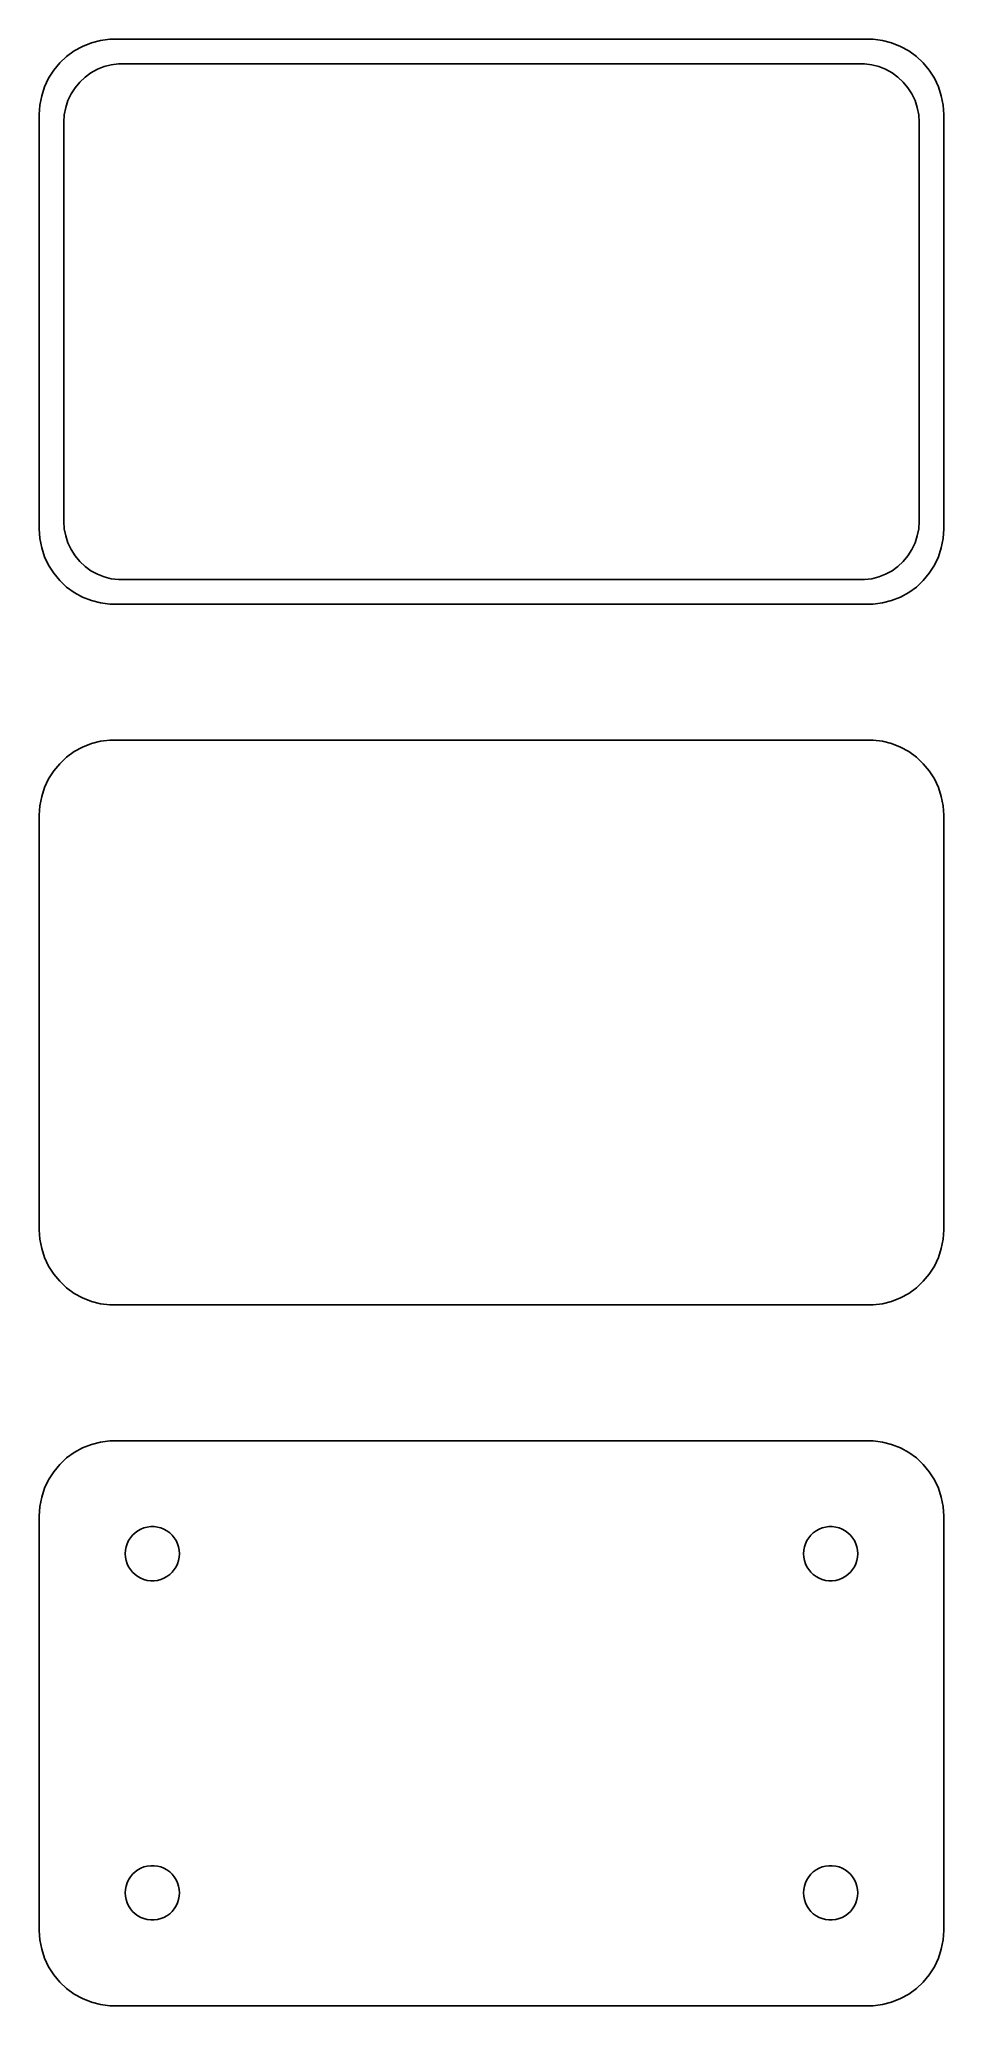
# Model space of a CAD drawing. Header units: metres. Extents: x -30 to 30, y 74 to 205.
import ezdxf

# ---------------------------------------------------------------- set-up
doc = ezdxf.new("R2010")
doc.units = ezdxf.units.M

msp = doc.modelspace()

# ---------------------------------------------------------------- linework, layer by layer
for p, q in [((-28.1871, 203.603), (-28.6448, 203.173)), ((-27.6791, 203.972), (-28.1871, 203.603)), ((-27.1289, 204.274), (-27.6791, 203.972)), ((-26.5451, 204.505), (-27.1289, 204.274)), ((-25.9369, 204.661), (-26.5451, 204.505)), ((-25.3139, 204.74), (-25.9369, 204.661)), ((25.3139, 204.74), (-25.3139, 204.74)), ((25.9369, 204.661), (25.3139, 204.74)), ((26.5451, 204.505), (25.9369, 204.661)), ((27.1289, 204.274), (26.5451, 204.505)), ((27.6791, 203.972), (27.1289, 204.274)), ((28.1871, 203.603), (27.6791, 203.972)), ((28.6448, 203.173), (28.1871, 203.603)), ((-29.0451, 202.689), (-29.3815, 202.159)), ((-28.6448, 203.173), (-29.0451, 202.689)), ((-26.9685, 202.234), (-26.5751, 202.52)), ((-26.5751, 202.52), (-26.1489, 202.754)), ((-26.1489, 202.754), (-25.6967, 202.933)), ((-25.6967, 202.933), (-25.2256, 203.054)), ((-25.2256, 203.054), (-24.7432, 203.115)), ((-24.7432, 203.115), (24.7432, 203.115)), ((24.7432, 203.115), (25.2256, 203.054)), ((25.2256, 203.054), (25.6967, 202.933)), ((25.6967, 202.933), (26.1489, 202.754)), ((26.1489, 202.754), (26.5751, 202.52)), ((26.5751, 202.52), (26.9685, 202.234)), ((29.0451, 202.689), (28.6448, 203.173)), ((29.3815, 202.159), (29.0451, 202.689)), ((-29.8429, 200.993), (-29.9606, 200.377)), ((-29.6489, 201.591), (-29.8429, 200.993)), ((-29.3815, 202.159), (-29.6489, 201.591)), ((-28.1007, 200.676), (-27.8936, 201.116)), ((-27.8936, 201.116), (-27.633, 201.526)), ((-27.633, 201.526), (-27.323, 201.901)), ((-27.323, 201.901), (-26.9685, 202.234)), ((26.9685, 202.234), (27.323, 201.901)), ((27.323, 201.901), (27.633, 201.526)), ((27.633, 201.526), (27.8936, 201.116)), ((27.8936, 201.116), (28.1007, 200.676)), ((29.6489, 201.591), (29.3815, 202.159)), ((29.8429, 200.993), (29.6489, 201.591)), ((29.9606, 200.377), (29.8429, 200.993)), ((-29.9606, 200.377), (-30, 199.75)), ((-30, 199.75), (-30, 172.25)), ((-28.3726, 199.25), (-28.3421, 199.735)), ((-28.3421, 199.735), (-28.251, 200.213)), ((-28.251, 200.213), (-28.1007, 200.676)), ((28.1007, 200.676), (28.251, 200.213)), ((28.251, 200.213), (28.3421, 199.735)), ((28.3421, 199.735), (28.3726, 199.25)), ((30, 199.75), (29.9606, 200.377)), ((30, 172.25), (30, 199.75)), ((-28.3726, 172.75), (-28.3726, 199.25)), ((28.3726, 199.25), (28.3726, 172.75)), ((-30, 172.25), (-29.9606, 171.623)), ((-28.3421, 172.265), (-28.3726, 172.75)), ((-28.251, 171.787), (-28.3421, 172.265)), ((28.3421, 172.265), (28.251, 171.787)), ((28.3726, 172.75), (28.3421, 172.265)), ((29.9606, 171.623), (30, 172.25)), ((-29.9606, 171.623), (-29.8429, 171.007)), ((-29.8429, 171.007), (-29.6489, 170.409)), ((-28.1007, 171.324), (-28.251, 171.787)), ((-27.8936, 170.884), (-28.1007, 171.324)), ((28.1007, 171.324), (27.8936, 170.884)), ((28.251, 171.787), (28.1007, 171.324)), ((29.6489, 170.409), (29.8429, 171.007)), ((29.8429, 171.007), (29.9606, 171.623)), ((-29.6489, 170.409), (-29.3815, 169.841)), ((-29.3815, 169.841), (-29.0451, 169.311)), ((-27.633, 170.474), (-27.8936, 170.884)), ((-27.323, 170.099), (-27.633, 170.474)), ((-26.9685, 169.766), (-27.323, 170.099)), ((-26.5751, 169.48), (-26.9685, 169.766)), ((26.9685, 169.766), (26.5751, 169.48)), ((27.323, 170.099), (26.9685, 169.766)), ((27.633, 170.474), (27.323, 170.099)), ((27.8936, 170.884), (27.633, 170.474)), ((29.0451, 169.311), (29.3815, 169.841)), ((29.3815, 169.841), (29.6489, 170.409)), ((-29.0451, 169.311), (-28.6448, 168.827)), ((-28.6448, 168.827), (-28.1871, 168.397)), ((-28.1871, 168.397), (-27.6791, 168.028)), ((-26.1489, 169.246), (-26.5751, 169.48)), ((-25.6967, 169.067), (-26.1489, 169.246)), ((-25.2256, 168.946), (-25.6967, 169.067)), ((-24.7432, 168.885), (-25.2256, 168.946)), ((24.7432, 168.885), (-24.7432, 168.885)), ((25.2256, 168.946), (24.7432, 168.885)), ((25.6967, 169.067), (25.2256, 168.946)), ((26.1489, 169.246), (25.6967, 169.067)), ((26.5751, 169.48), (26.1489, 169.246)), ((27.6791, 168.028), (28.1871, 168.397)), ((28.1871, 168.397), (28.6448, 168.827)), ((28.6448, 168.827), (29.0451, 169.311)), ((-27.6791, 168.028), (-27.1289, 167.726)), ((-27.1289, 167.726), (-26.5451, 167.495)), ((-26.5451, 167.495), (-25.9369, 167.339)), ((-25.9369, 167.339), (-25.3139, 167.26)), ((-25.3139, 167.26), (25.3139, 167.26)), ((25.3139, 167.26), (25.9369, 167.339)), ((25.9369, 167.339), (26.5451, 167.495)), ((26.5451, 167.495), (27.1289, 167.726)), ((27.1289, 167.726), (27.6791, 168.028)), ((-26.5451, 158.005), (-27.1289, 157.774)), ((-25.9369, 158.161), (-26.5451, 158.005)), ((-25.3139, 158.24), (-25.9369, 158.161)), ((25.3139, 158.24), (-25.3139, 158.24)), ((25.9369, 158.161), (25.3139, 158.24)), ((26.5451, 158.005), (25.9369, 158.161)), ((27.1289, 157.774), (26.5451, 158.005)), ((-28.6448, 156.673), (-29.0451, 156.189)), ((-28.1871, 157.103), (-28.6448, 156.673)), ((-27.6791, 157.472), (-28.1871, 157.103)), ((-27.1289, 157.774), (-27.6791, 157.472)), ((27.6791, 157.472), (27.1289, 157.774)), ((28.1871, 157.103), (27.6791, 157.472)), ((28.6448, 156.673), (28.1871, 157.103)), ((29.0451, 156.189), (28.6448, 156.673)), ((-29.3815, 155.659), (-29.6489, 155.091)), ((-29.0451, 156.189), (-29.3815, 155.659)), ((29.3815, 155.659), (29.0451, 156.189)), ((29.6489, 155.091), (29.3815, 155.659)), ((-29.8429, 154.493), (-29.9606, 153.877)), ((-29.6489, 155.091), (-29.8429, 154.493)), ((29.8429, 154.493), (29.6489, 155.091)), ((29.9606, 153.877), (29.8429, 154.493)), ((-29.9606, 153.877), (-30, 153.25)), ((-30, 153.25), (-30, 125.75)), ((30, 153.25), (29.9606, 153.877)), ((30, 125.75), (30, 153.25)), ((-30, 125.75), (-29.9606, 125.123)), ((29.9606, 125.123), (30, 125.75)), ((-29.9606, 125.123), (-29.8429, 124.507)), ((-29.8429, 124.507), (-29.6489, 123.909)), ((29.6489, 123.909), (29.8429, 124.507)), ((29.8429, 124.507), (29.9606, 125.123)), ((-29.6489, 123.909), (-29.3815, 123.341)), ((-29.3815, 123.341), (-29.0451, 122.811)), ((-29.0451, 122.811), (-28.6448, 122.327)), ((28.6448, 122.327), (29.0451, 122.811)), ((29.0451, 122.811), (29.3815, 123.341)), ((29.3815, 123.341), (29.6489, 123.909)), ((-28.6448, 122.327), (-28.1871, 121.897)), ((-28.1871, 121.897), (-27.6791, 121.528)), ((-27.6791, 121.528), (-27.1289, 121.226)), ((27.1289, 121.226), (27.6791, 121.528)), ((27.6791, 121.528), (28.1871, 121.897)), ((28.1871, 121.897), (28.6448, 122.327)), ((-27.1289, 121.226), (-26.5451, 120.995)), ((-26.5451, 120.995), (-25.9369, 120.839)), ((-25.9369, 120.839), (-25.3139, 120.76)), ((-25.3139, 120.76), (25.3139, 120.76)), ((25.3139, 120.76), (25.9369, 120.839)), ((25.9369, 120.839), (26.5451, 120.995)), ((26.5451, 120.995), (27.1289, 121.226)), ((-27.6791, 110.972), (-28.1871, 110.603)), ((-27.1289, 111.274), (-27.6791, 110.972)), ((-26.5451, 111.505), (-27.1289, 111.274)), ((-25.9369, 111.661), (-26.5451, 111.505)), ((-25.3139, 111.74), (-25.9369, 111.661)), ((25.3139, 111.74), (-25.3139, 111.74)), ((25.9369, 111.661), (25.3139, 111.74)), ((26.5451, 111.505), (25.9369, 111.661)), ((27.1289, 111.274), (26.5451, 111.505)), ((27.6791, 110.972), (27.1289, 111.274)), ((28.1871, 110.603), (27.6791, 110.972)), ((-29.0451, 109.689), (-29.3815, 109.159)), ((-28.6448, 110.173), (-29.0451, 109.689)), ((-28.1871, 110.603), (-28.6448, 110.173)), ((28.6448, 110.173), (28.1871, 110.603)), ((29.0451, 109.689), (28.6448, 110.173)), ((29.3815, 109.159), (29.0451, 109.689)), ((-29.6489, 108.591), (-29.8429, 107.993)), ((-29.3815, 109.159), (-29.6489, 108.591)), ((29.6489, 108.591), (29.3815, 109.159)), ((29.8429, 107.993), (29.6489, 108.591)), ((-29.9606, 107.377), (-30, 106.75)), ((-29.8429, 107.993), (-29.9606, 107.377)), ((29.9606, 107.377), (29.8429, 107.993)), ((30, 106.75), (29.9606, 107.377)), ((-30, 106.75), (-30, 79.25)), ((-23.6474, 105.637), (-23.4645, 105.77)), ((-23.4645, 105.77), (-23.2664, 105.879)), ((-23.2664, 105.879), (-23.0562, 105.962)), ((-23.0562, 105.962), (-22.8373, 106.018)), ((-22.8373, 106.018), (-22.613, 106.046)), ((-22.613, 106.046), (-22.387, 106.046)), ((-22.387, 106.046), (-22.1627, 106.018)), ((-22.1627, 106.018), (-21.9438, 105.962)), ((-21.9438, 105.962), (-21.7336, 105.879)), ((-21.7336, 105.879), (-21.5355, 105.77)), ((-21.5355, 105.77), (-21.3526, 105.637)), ((21.3526, 105.637), (21.5355, 105.77)), ((21.5355, 105.77), (21.7336, 105.879)), ((21.7336, 105.879), (21.9438, 105.962)), ((21.9438, 105.962), (22.1627, 106.018)), ((22.1627, 106.018), (22.387, 106.046)), ((22.387, 106.046), (22.613, 106.046)), ((22.613, 106.046), (22.8373, 106.018)), ((22.8373, 106.018), (23.0562, 105.962)), ((23.0562, 105.962), (23.2664, 105.879)), ((23.2664, 105.879), (23.4645, 105.77)), ((23.4645, 105.77), (23.6474, 105.637)), ((30, 79.25), (30, 106.75)), ((-24.3, 104.25), (-24.2858, 104.476)), ((-24.2858, 104.476), (-24.2434, 104.698)), ((-24.2434, 104.698), (-24.1736, 104.913)), ((-24.1736, 104.913), (-24.0773, 105.117)), ((-24.0773, 105.117), (-23.9562, 105.308)), ((-23.9562, 105.308), (-23.8121, 105.482)), ((-23.8121, 105.482), (-23.6474, 105.637)), ((-21.3526, 105.637), (-21.1879, 105.482)), ((-21.1879, 105.482), (-21.0438, 105.308)), ((-21.0438, 105.308), (-20.9226, 105.117)), ((-20.9226, 105.117), (-20.8264, 104.913)), ((-20.8264, 104.913), (-20.7565, 104.698)), ((-20.7565, 104.698), (-20.7142, 104.476)), ((-20.7142, 104.476), (-20.7, 104.25)), ((20.7, 104.25), (20.7142, 104.476)), ((20.7142, 104.476), (20.7565, 104.698)), ((20.7565, 104.698), (20.8264, 104.913)), ((20.8264, 104.913), (20.9226, 105.117)), ((20.9226, 105.117), (21.0438, 105.308)), ((21.0438, 105.308), (21.1879, 105.482)), ((21.1879, 105.482), (21.3526, 105.637)), ((23.6474, 105.637), (23.8121, 105.482)), ((23.8121, 105.482), (23.9562, 105.308)), ((23.9562, 105.308), (24.0773, 105.117)), ((24.0773, 105.117), (24.1736, 104.913)), ((24.1736, 104.913), (24.2434, 104.698)), ((24.2434, 104.698), (24.2858, 104.476)), ((24.2858, 104.476), (24.3, 104.25)), ((-24.2858, 104.024), (-24.3, 104.25)), ((-24.2434, 103.802), (-24.2858, 104.024)), ((-24.1736, 103.587), (-24.2434, 103.802)), ((-24.0773, 103.383), (-24.1736, 103.587)), ((-23.9562, 103.192), (-24.0773, 103.383)), ((-23.8121, 103.018), (-23.9562, 103.192)), ((-21.0438, 103.192), (-21.1879, 103.018)), ((-20.9226, 103.383), (-21.0438, 103.192)), ((-20.8264, 103.587), (-20.9226, 103.383)), ((-20.7565, 103.802), (-20.8264, 103.587)), ((-20.7142, 104.024), (-20.7565, 103.802)), ((-20.7, 104.25), (-20.7142, 104.024)), ((20.7142, 104.024), (20.7, 104.25)), ((20.7565, 103.802), (20.7142, 104.024)), ((20.8264, 103.587), (20.7565, 103.802)), ((20.9226, 103.383), (20.8264, 103.587)), ((21.0438, 103.192), (20.9226, 103.383)), ((21.1879, 103.018), (21.0438, 103.192)), ((23.9562, 103.192), (23.8121, 103.018)), ((24.0773, 103.383), (23.9562, 103.192)), ((24.1736, 103.587), (24.0773, 103.383)), ((24.2434, 103.802), (24.1736, 103.587)), ((24.2858, 104.024), (24.2434, 103.802)), ((24.3, 104.25), (24.2858, 104.024)), ((-23.6474, 102.863), (-23.8121, 103.018)), ((-23.4645, 102.73), (-23.6474, 102.863)), ((-23.2664, 102.621), (-23.4645, 102.73)), ((-23.0562, 102.538), (-23.2664, 102.621)), ((-22.8373, 102.482), (-23.0562, 102.538)), ((-22.613, 102.454), (-22.8373, 102.482)), ((-22.387, 102.454), (-22.613, 102.454)), ((-22.1627, 102.482), (-22.387, 102.454)), ((-21.9438, 102.538), (-22.1627, 102.482)), ((-21.7336, 102.621), (-21.9438, 102.538)), ((-21.5355, 102.73), (-21.7336, 102.621)), ((-21.3526, 102.863), (-21.5355, 102.73)), ((-21.1879, 103.018), (-21.3526, 102.863)), ((21.3526, 102.863), (21.1879, 103.018)), ((21.5355, 102.73), (21.3526, 102.863)), ((21.7336, 102.621), (21.5355, 102.73)), ((21.9438, 102.538), (21.7336, 102.621)), ((22.1627, 102.482), (21.9438, 102.538)), ((22.387, 102.454), (22.1627, 102.482)), ((22.613, 102.454), (22.387, 102.454)), ((22.8373, 102.482), (22.613, 102.454)), ((23.0562, 102.538), (22.8373, 102.482)), ((23.2664, 102.621), (23.0562, 102.538)), ((23.4645, 102.73), (23.2664, 102.621)), ((23.6474, 102.863), (23.4645, 102.73)), ((23.8121, 103.018), (23.6474, 102.863)), ((-23.0562, 83.4619), (-22.8373, 83.5181)), ((-22.8373, 83.5181), (-22.613, 83.5464)), ((-22.613, 83.5464), (-22.387, 83.5464)), ((-22.387, 83.5464), (-22.1627, 83.5181)), ((-22.1627, 83.5181), (-21.9438, 83.4619)), ((21.9438, 83.4619), (22.1627, 83.5181)), ((22.1627, 83.5181), (22.387, 83.5464)), ((22.387, 83.5464), (22.613, 83.5464)), ((22.613, 83.5464), (22.8373, 83.5181)), ((22.8373, 83.5181), (23.0562, 83.4619)), ((-24.2434, 82.1976), (-24.1736, 82.4126)), ((-24.1736, 82.4126), (-24.0773, 82.6172)), ((-24.0773, 82.6172), (-23.9562, 82.808)), ((-23.9562, 82.808), (-23.8121, 82.9822)), ((-23.8121, 82.9822), (-23.6474, 83.1369)), ((-23.6474, 83.1369), (-23.4645, 83.2698)), ((-23.4645, 83.2698), (-23.2664, 83.3787)), ((-23.2664, 83.3787), (-23.0562, 83.4619)), ((-21.9438, 83.4619), (-21.7336, 83.3787)), ((-21.7336, 83.3787), (-21.5355, 83.2698)), ((-21.5355, 83.2698), (-21.3526, 83.1369)), ((-21.3526, 83.1369), (-21.1879, 82.9822)), ((-21.1879, 82.9822), (-21.0438, 82.808)), ((-21.0438, 82.808), (-20.9226, 82.6172)), ((-20.9226, 82.6172), (-20.8264, 82.4126)), ((-20.8264, 82.4126), (-20.7565, 82.1976)), ((20.7565, 82.1976), (20.8264, 82.4126)), ((20.8264, 82.4126), (20.9226, 82.6172)), ((20.9226, 82.6172), (21.0438, 82.808)), ((21.0438, 82.808), (21.1879, 82.9822)), ((21.1879, 82.9822), (21.3526, 83.1369)), ((21.3526, 83.1369), (21.5355, 83.2698)), ((21.5355, 83.2698), (21.7336, 83.3787)), ((21.7336, 83.3787), (21.9438, 83.4619)), ((23.0562, 83.4619), (23.2664, 83.3787)), ((23.2664, 83.3787), (23.4645, 83.2698)), ((23.4645, 83.2698), (23.6474, 83.1369)), ((23.6474, 83.1369), (23.8121, 82.9822)), ((23.8121, 82.9822), (23.9562, 82.808)), ((23.9562, 82.808), (24.0773, 82.6172)), ((24.0773, 82.6172), (24.1736, 82.4126)), ((24.1736, 82.4126), (24.2434, 82.1976)), ((-24.3, 81.75), (-24.2858, 81.9756)), ((-24.2858, 81.5244), (-24.3, 81.75)), ((-24.2858, 81.9756), (-24.2434, 82.1976)), ((-24.2434, 81.3024), (-24.2858, 81.5244)), ((-24.1736, 81.0874), (-24.2434, 81.3024)), ((-24.0773, 80.8829), (-24.1736, 81.0874)), ((-20.8264, 81.0874), (-20.9226, 80.8829)), ((-20.7565, 81.3024), (-20.8264, 81.0874)), ((-20.7565, 82.1976), (-20.7142, 81.9756)), ((-20.7142, 81.5244), (-20.7565, 81.3024)), ((-20.7142, 81.9756), (-20.7, 81.75)), ((-20.7, 81.75), (-20.7142, 81.5244)), ((20.7, 81.75), (20.7142, 81.9756)), ((20.7142, 81.5244), (20.7, 81.75)), ((20.7142, 81.9756), (20.7565, 82.1976)), ((20.7565, 81.3024), (20.7142, 81.5244)), ((20.8264, 81.0874), (20.7565, 81.3024)), ((20.9226, 80.8829), (20.8264, 81.0874)), ((24.1736, 81.0874), (24.0773, 80.8829)), ((24.2434, 81.3024), (24.1736, 81.0874)), ((24.2434, 82.1976), (24.2858, 81.9756)), ((24.2858, 81.5244), (24.2434, 81.3024)), ((24.2858, 81.9756), (24.3, 81.75)), ((24.3, 81.75), (24.2858, 81.5244)), ((-23.9562, 80.692), (-24.0773, 80.8829)), ((-23.8121, 80.5178), (-23.9562, 80.692)), ((-23.6474, 80.3631), (-23.8121, 80.5178)), ((-23.4645, 80.2302), (-23.6474, 80.3631)), ((-23.2664, 80.1213), (-23.4645, 80.2302)), ((-23.0562, 80.0381), (-23.2664, 80.1213)), ((-22.8373, 79.9819), (-23.0562, 80.0381)), ((-22.613, 79.9536), (-22.8373, 79.9819)), ((-22.387, 79.9536), (-22.613, 79.9536)), ((-22.1627, 79.9819), (-22.387, 79.9536)), ((-21.9438, 80.0381), (-22.1627, 79.9819)), ((-21.7336, 80.1213), (-21.9438, 80.0381)), ((-21.5355, 80.2302), (-21.7336, 80.1213)), ((-21.3526, 80.3631), (-21.5355, 80.2302)), ((-21.1879, 80.5178), (-21.3526, 80.3631)), ((-21.0438, 80.692), (-21.1879, 80.5178)), ((-20.9226, 80.8829), (-21.0438, 80.692)), ((21.0438, 80.692), (20.9226, 80.8829)), ((21.1879, 80.5178), (21.0438, 80.692)), ((21.3526, 80.3631), (21.1879, 80.5178)), ((21.5355, 80.2302), (21.3526, 80.3631)), ((21.7336, 80.1213), (21.5355, 80.2302)), ((21.9438, 80.0381), (21.7336, 80.1213)), ((22.1627, 79.9819), (21.9438, 80.0381)), ((22.387, 79.9536), (22.1627, 79.9819)), ((22.613, 79.9536), (22.387, 79.9536)), ((22.8373, 79.9819), (22.613, 79.9536)), ((23.0562, 80.0381), (22.8373, 79.9819)), ((23.2664, 80.1213), (23.0562, 80.0381)), ((23.4645, 80.2302), (23.2664, 80.1213)), ((23.6474, 80.3631), (23.4645, 80.2302)), ((23.8121, 80.5178), (23.6474, 80.3631)), ((23.9562, 80.692), (23.8121, 80.5178)), ((24.0773, 80.8829), (23.9562, 80.692)), ((-30, 79.25), (-29.9606, 78.6233)), ((-29.9606, 78.6233), (-29.8429, 78.0066)), ((29.8429, 78.0066), (29.9606, 78.6233)), ((29.9606, 78.6233), (30, 79.25)), ((-29.8429, 78.0066), (-29.6489, 77.4094)), ((-29.6489, 77.4094), (-29.3815, 76.8412)), ((29.3815, 76.8412), (29.6489, 77.4094)), ((29.6489, 77.4094), (29.8429, 78.0066)), ((-29.3815, 76.8412), (-29.0451, 76.3111)), ((-29.0451, 76.3111), (-28.6448, 75.8273)), ((-28.6448, 75.8273), (-28.1871, 75.3974)), ((28.1871, 75.3974), (28.6448, 75.8273)), ((28.6448, 75.8273), (29.0451, 76.3111)), ((29.0451, 76.3111), (29.3815, 76.8412)), ((-28.1871, 75.3974), (-27.6791, 75.0284)), ((-27.6791, 75.0284), (-27.1289, 74.7259)), ((-27.1289, 74.7259), (-26.5451, 74.4947)), ((-26.5451, 74.4947), (-25.9369, 74.3386)), ((25.9369, 74.3386), (26.5451, 74.4947)), ((26.5451, 74.4947), (27.1289, 74.7259)), ((27.1289, 74.7259), (27.6791, 75.0284)), ((27.6791, 75.0284), (28.1871, 75.3974)), ((-25.9369, 74.3386), (-25.3139, 74.2599)), ((-25.3139, 74.2599), (25.3139, 74.2599)), ((25.3139, 74.2599), (25.9369, 74.3386))]:
    msp.add_line(p, q)

doc.saveas('drawing.dxf')
